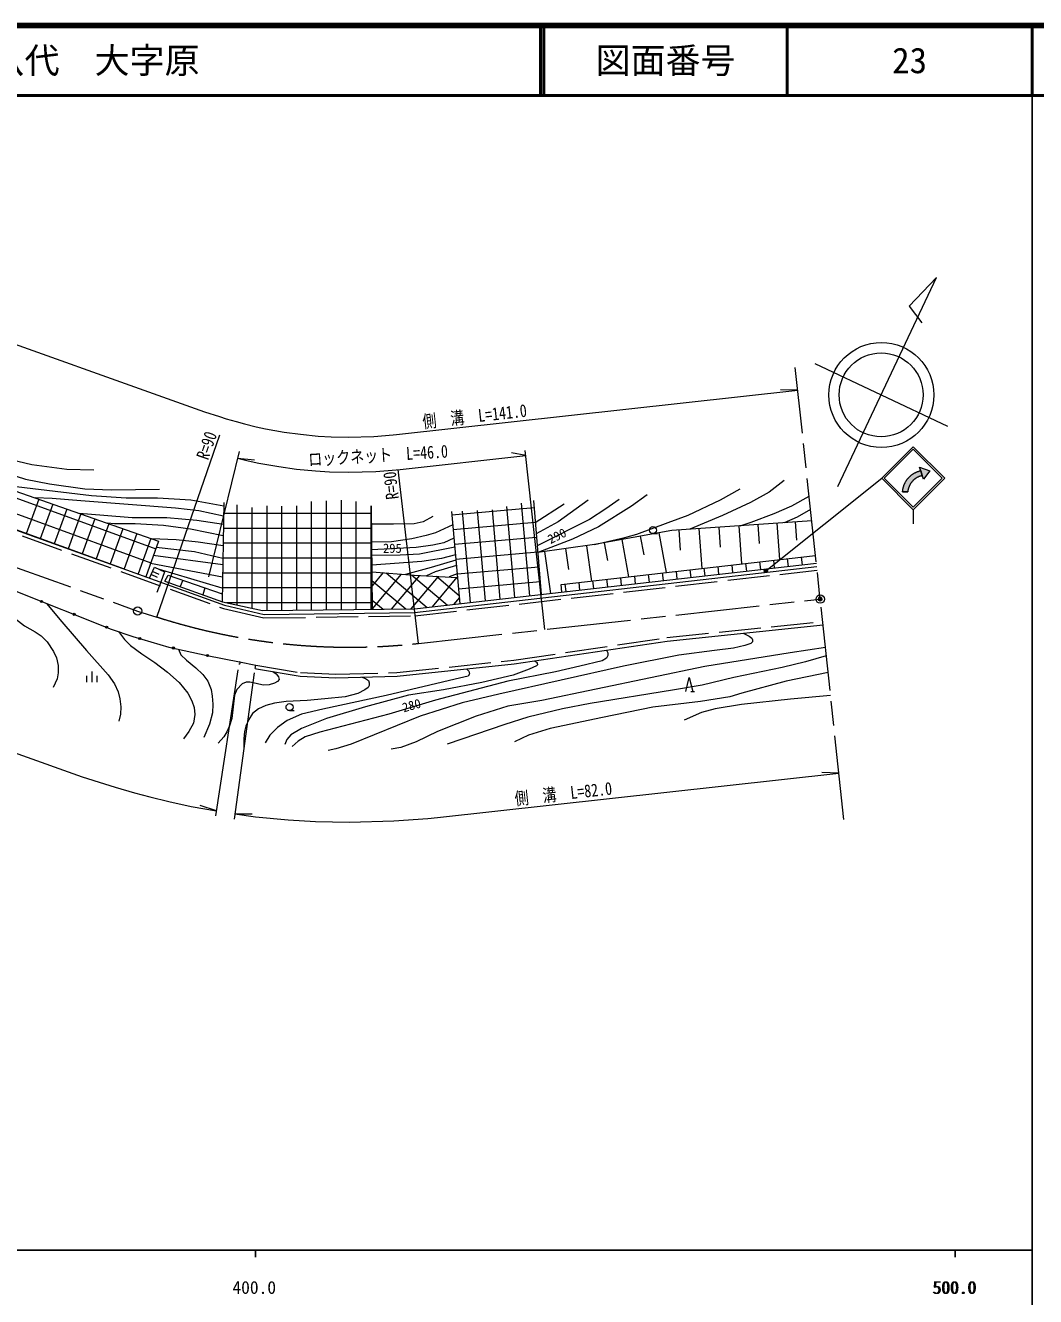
# Model space of a CAD drawing. Units: millimetres at full size, sheet at 1:1000; details may follow other scales. Extents: x 40000 to 680000, y 20000 to 380000.
# Drawn here: x 435144 to 579500, y 198357 to 380000 of the extents above; entities that cross this region are included whole.
import ezdxf
from ezdxf.enums import TextEntityAlignment as Align

# ---------------------------------------------------------------- set-up
doc = ezdxf.new("R2010")
doc.units = ezdxf.units.MM
doc.header["$LTSCALE"] = 1000
doc.header["$PDMODE"] = 32
doc.header["$PDSIZE"] = 500
doc.linetypes.add('CHAIN', pattern=[18.5, 12, -1.5, 3.5, -1.5])
doc.linetypes.add('DASHED', pattern=[7.5, 6, -1.5])
for name, color, linetype, lineweight in [('M-BGD', 7, 'Continuous', 13), ('M-BMK', 2, 'CHAIN', 13), ('M-BMK-SRVR', 3, 'Continuous', 13), ('M-STR-HTXT', 7, 'Continuous', 13), ('M-STR-STRC', 7, 'Continuous', 13), ('M-TTL', 2, 'Continuous', 140), ('M-TTL-BAND', 7, 'Continuous', 25), ('M-TTL-LINE', 7, 'Continuous', 50)]:
    doc.layers.add(name, color=color, linetype=linetype, lineweight=lineweight)
doc.layers.add('M-OTRS', color=6, linetype='Continuous')
doc.layers.add('M-TTL-TXT', color=7, linetype='Continuous')
doc.styles.add('ＭＳ ゴシック', font='')
doc.styles.get('ＭＳ ゴシック').set_extended_font_data('MS Gothic')

msp = doc.modelspace()

# ---------------------------------------------------------------- hatches: boundary and pattern name
at = {"layer": 'M-BGD'}
for points in [[(437312, 297747, -1), (437591, 297636, -0.41421), (437396, 297552, -0.41421)], [(441959, 295903, -1), (442238, 295792, -0.41421), (442044, 295708, -0.41421)], [(446607, 294060, -1), (446886, 293949, -0.41421), (446691, 293865, -0.41421)], [(451332, 292430, -0.41421), (451518, 292532, -0.41421), (451620, 292346, -1)], [(456141, 291063, -1), (456434, 290998, -0.41421), (456255, 290884, -0.41421)], [(461023, 289984, -0.41421), (461199, 290102, -0.41421), (461317, 289926, -1)]]:
    msp.add_hatch(color=256, dxfattribs=at).paths.add_polyline_path(points)
at = {"layer": 'M-STR-STRC'}
for points in [[(563313, 315664), (563269, 315655), (563225, 315645), (563181, 315634), (563138, 315623), (563094, 315611), (563051, 315598), (563008, 315584), (562965, 315570), (562923, 315555), (562880, 315539), (562838, 315522), (562797, 315505), (562756, 315486), (562715, 315468), (562674, 315448), (562634, 315428), (562594, 315407), (562554, 315385), (562515, 315363), (562476, 315340), (562438, 315316), (562400, 315292), (562362, 315267), (562325, 315241), (562288, 315215), (562252, 315188), (562216, 315160), (562181, 315132), (562146, 315103), (562112, 315074), (562078, 315044), (562045, 315013), (562013, 314982), (561980, 314950), (561949, 314918), (561918, 314885), (561888, 314852), (561858, 314818), (561829, 314784), (561800, 314749), (561772, 314713), (561745, 314678), (561718, 314641), (561692, 314604), (561666, 314567), (561641, 314529), (561617, 314491), (561594, 314453), (561571, 314414), (561549, 314374), (561528, 314335), (561507, 314295), (561487, 314254), (561468, 314213), (561449, 314172), (561431, 314131), (561414, 314089), (561397, 314047), (561382, 314005), (561367, 313962), (561353, 313919), (561339, 313876), (561327, 313833), (561315, 313789), (561303, 313746), (561293, 313702), (561283, 313658), (561275, 313614), (561266, 313569), (561259, 313525), (561253, 313480), (561247, 313435), (561242, 313390), (561238, 313345), (561237, 313341), (560494, 313342), (560497, 313381), (560502, 313439), (560508, 313497), (560515, 313554), (560522, 313612), (560531, 313669), (560541, 313726), (560552, 313784), (560564, 313840), (560577, 313897), (560591, 313953), (560606, 314009), (560622, 314065), (560639, 314121), (560657, 314176), (560675, 314231), (560695, 314286), (560716, 314340), (560737, 314394), (560760, 314447), (560783, 314500), (560808, 314553), (560833, 314605), (560859, 314657), (560887, 314708), (560915, 314759), (560944, 314810), (560973, 314859), (561004, 314909), (561036, 314958), (561068, 315006), (561101, 315053), (561135, 315100), (561170, 315147), (561206, 315193), (561242, 315238), (561279, 315283), (561317, 315326), (561356, 315370), (561396, 315412), (561436, 315454), (561477, 315495), (561518, 315536), (561561, 315575), (561604, 315614), (561648, 315653), (561692, 315690), (561737, 315727), (561783, 315762), (561829, 315797), (561876, 315832), (561923, 315865), (561972, 315898), (562020, 315929), (562069, 315960), (562119, 315990), (562169, 316019), (562220, 316048), (562271, 316075), (562323, 316102), (562375, 316127), (562428, 316152), (562481, 316176), (562534, 316198), (562588, 316220), (562642, 316241), (562696, 316261), (562751, 316280), (562806, 316298), (562862, 316315), (562918, 316331), (562974, 316347), (563030, 316361), (563087, 316374), (562921, 316893), (564391, 316329), (563479, 315145)], [(563087, 316374), (563030, 316361), (562974, 316347), (562918, 316331), (562862, 316315), (562806, 316298), (562751, 316280), (562696, 316261), (562642, 316241), (562588, 316220), (562534, 316198), (562481, 316176), (562428, 316152), (562375, 316127), (562323, 316102), (562271, 316075), (562220, 316048), (562169, 316019), (562119, 315990), (562069, 315960), (562020, 315929), (561972, 315898), (561923, 315865), (561876, 315832), (561829, 315797), (561783, 315762), (561737, 315727), (561692, 315690), (561648, 315653), (561604, 315614), (561561, 315575), (561518, 315536), (561477, 315495), (561436, 315454), (561396, 315412), (561356, 315370), (561317, 315326), (561279, 315283), (561242, 315238), (561206, 315193), (561170, 315147), (561135, 315100), (561101, 315053), (561068, 315006), (561036, 314958), (561004, 314909), (560973, 314859), (560944, 314810), (560915, 314759), (560887, 314708), (560859, 314657), (560833, 314605), (560808, 314553), (560783, 314500), (560760, 314447), (560737, 314394), (560716, 314340), (560695, 314286), (560675, 314231), (560657, 314176), (560639, 314121), (560622, 314065), (560606, 314009), (560591, 313953), (560577, 313897), (560564, 313840), (560552, 313784), (560541, 313726), (560531, 313669), (560522, 313612), (560515, 313554), (560508, 313497), (560502, 313439), (560497, 313381), (560494, 313342), (561237, 313341), (561242, 313390), (561247, 313435), (561253, 313480), (561259, 313525), (561266, 313569), (561275, 313614), (561283, 313658), (561293, 313702), (561303, 313746), (561315, 313789), (561327, 313833), (561339, 313876), (561353, 313919), (561367, 313962), (561382, 314005), (561397, 314047), (561414, 314089), (561431, 314131), (561449, 314172), (561468, 314213), (561487, 314254), (561507, 314295), (561528, 314335), (561549, 314374), (561571, 314414), (561594, 314453), (561617, 314491), (561641, 314529), (561666, 314567), (561692, 314604), (561718, 314641), (561745, 314678), (561772, 314713), (561800, 314749), (561829, 314784), (561858, 314818), (561888, 314852), (561918, 314885), (561949, 314918), (561980, 314950), (562013, 314982), (562045, 315013), (562078, 315044), (562112, 315074), (562146, 315103), (562181, 315132), (562216, 315160), (562252, 315188), (562288, 315215), (562325, 315241), (562362, 315267), (562400, 315292), (562438, 315316), (562476, 315340), (562515, 315363), (562554, 315385), (562594, 315407), (562634, 315428), (562674, 315448), (562715, 315468), (562756, 315486), (562797, 315505), (562838, 315522), (562880, 315539), (562923, 315555), (562965, 315570), (563008, 315584), (563051, 315598), (563094, 315611), (563138, 315623), (563181, 315634), (563225, 315645), (563269, 315655), (563313, 315664)]]:
    msp.add_hatch(color=256, dxfattribs=at).paths.add_polyline_path(points)

# ---------------------------------------------------------------- linework, layer by layer
at = {"layer": 'M-BGD'}
for p, q in [((415674, 319074), (453770, 305208)), ((414935, 317081), (453050, 303208)), ((414196, 315089), (449235, 302336)), ((437043, 312296), (435251, 307371)), ((439049, 311593), (437250, 306652)), ((441054, 310890), (439250, 305932)), ((463506, 311848), (463249, 297645)), ((465375, 311496), (465375, 297182)), ((467500, 311096), (467500, 296724)), ((469625, 311333), (469625, 296401)), ((471750, 311313), (471750, 296423)), ((473875, 311351), (473875, 296445)), ((476000, 311984), (476000, 296468)), ((478125, 312071), (478125, 296490)), ((480250, 312157), (480250, 296513)), ((482375, 311961), (482375, 296535)), ((484500, 311359), (484500, 296557)), ((484554, 311344), (484710, 296560)), ((507834, 311069), (496072, 310040)), ((499700, 310673), (500828, 297772)), ((501824, 310774), (502940, 298012)), ((503915, 311255), (505052, 298253)), ((506006, 311736), (507165, 298493)), ((507748, 312137), (508837, 298683)), ((512115, 311572), (508009, 308903)), ((443060, 310187), (441249, 305212)), ((445065, 309484), (443248, 304492)), ((484566, 310250), (463477, 310250)), ((496026, 310536), (497246, 297364)), ((508006, 308951), (496268, 307924)), ((497573, 310593), (498716, 297532)), ((542540, 308876), (542903, 303666)), ((545145, 309058), (545327, 306453)), ((447071, 308781), (445248, 303772)), ((449076, 308078), (447247, 303052)), ((451082, 307375), (449246, 302332)), ((484588, 308125), (463438, 308125)), ((523017, 307007), (523502, 304352)), ((524816, 307375), (525482, 307375)), ((525671, 307492), (526707, 301823)), ((528520, 307899), (528720, 305025)), ((531394, 308099), (531791, 302402)), ((534243, 308298), (534442, 305449)), ((537092, 308497), (537472, 303048)), ((539816, 308686), (540006, 305962)), ((453087, 306672), (451246, 301612)), ((484610, 306000), (463400, 306000)), ((490985, 305389), (484620, 305061)), ((508177, 306833), (496464, 305808)), ((512341, 305246), (512752, 302245)), ((515342, 305656), (516032, 300609)), ((517856, 306064), (518314, 303558)), ((520362, 306522), (521332, 301212)), ((463344, 302929), (453419, 304233)), ((484633, 303875), (463361, 303875)), ((508348, 304715), (496660, 303692)), ((509340, 304835), (510161, 298834)), ((511693, 300115), (548045, 304251)), ((463312, 301177), (453017, 303116)), ((454242, 301549), (453313, 301972)), ((463283, 299576), (454307, 302249)), ((484655, 301750), (463323, 301750)), ((486258, 301803), (484674, 299916)), ((488858, 301595), (484709, 296651)), ((486679, 301769), (492564, 296832)), ((496851, 301627), (495706, 301192)), ((508520, 302597), (496856, 301576)), ((454035, 301094), (453106, 301517)), ((457623, 300738), (457244, 299823)), ((484666, 300684), (489521, 296610)), ((491475, 301408), (487430, 296588)), ((494134, 301272), (490229, 296618)), ((490333, 301477), (495475, 297163)), ((496794, 301136), (493248, 296909)), ((493867, 301286), (497137, 298542)), ((508691, 300479), (497052, 299460)), ((511818, 299022), (511693, 300115)), ((460785, 299636), (460507, 298639)), ((484678, 299625), (463284, 299625)), ((497162, 298269), (496315, 297258)), ((463250, 297727), (463250, 297644)), ((484700, 297500), (463895, 297500)), ((484696, 297885), (486256, 296576)), ((465723, 289052), (468058, 288588)), ((443911, 286167), (443911, 287067)), ((444661, 286167), (444661, 287667)), ((445411, 286167), (445411, 287067)), ((467961, 288098), (468058, 288588)), ((530250, 284816), (530750, 284816)), ((472890, 282083), (473556, 282083))]:
    msp.add_line(p, q, dxfattribs=at)
for points in [[(463496, 311294), (458770, 312147), (454014, 312432), (449520, 312432), (444587, 312767), (432994, 314184), (427562, 315787), (424792, 316844), (420768, 318847), (416803, 320952), (412376, 324221), (409679, 326900), (408286, 328853)], [(411088, 328611), (413103, 325674), (415087, 323782), (419511, 320600), (421862, 319265), (423619, 318538), (427137, 317431), (430817, 316538), (435173, 315139), (438564, 314510), (443632, 313797), (447435, 313635), (454296, 313716)], [(444938, 316450), (441052, 316524), (436053, 317190), (431182, 318363), (427350, 319746), (421620, 322205), (417755, 324268), (415690, 325975), (413657, 328054)], [(414152, 314970), (415908, 319705), (454162, 306295), (452334, 301220)], [(411624, 315880), (463576, 297171), (469245, 295836), (490763, 296124), (548226, 302661)], [(543589, 314953), (541431, 313282), (538748, 311825), (534781, 309959), (530110, 308010)], [(463470, 309869), (459949, 310620), (456584, 311025), (443059, 312057), (438961, 312384), (436545, 312471)], [(523990, 312940), (521779, 311289), (517037, 308350), (513343, 306607), (508350, 304700)], [(516472, 305811), (520780, 306848), (522535, 307305), (526978, 308990), (529855, 310002), (534462, 312230), (537307, 313772)], [(537284, 308510), (538835, 309013), (542141, 310257), (544653, 311365), (547139, 312747)], [(515581, 312167), (511263, 309084), (508136, 307344)], [(519994, 312280), (518108, 310935), (515771, 309381), (508275, 305625)], [(547346, 310821), (545447, 309754), (543574, 308932)], [(463448, 308668), (459633, 309260), (455353, 309624), (450384, 309624), (446347, 309976), (442841, 310263)], [(463419, 307065), (458750, 308004), (454855, 308523), (450812, 308768), (447869, 308768), (446868, 308852)], [(493353, 309810), (492007, 309043), (490682, 308770), (487735, 308732), (484582, 308732)], [(547519, 309223), (527515, 307829), (516472, 305811), (508350, 304700)], [(496203, 308625), (493759, 307508), (492392, 307093), (490369, 306618), (487460, 306199), (484609, 306169)], [(463393, 305622), (459839, 306154), (456663, 306476), (453144, 306652)], [(463360, 303819), (459305, 304798), (453835, 305388)], [(496496, 305459), (491442, 304451), (488714, 304308), (484629, 304265)], [(496379, 306724), (494950, 306059), (493389, 305725), (490985, 305389)], [(419635, 304758), (447405, 293743), (450511, 292670), (455629, 291176), (461124, 289964), (465723, 289052)], [(496600, 304333), (494589, 303847), (491777, 303385), (484643, 302895)], [(496669, 303596), (493141, 302531), (489480, 301545)], [(426220, 302146), (427909, 299325), (429854, 297789), (433093, 295700), (435016, 294211), (436550, 293341), (437381, 292785), (438240, 291919), (439166, 290534), (439567, 289622), (439822, 288535), (439822, 287490), (439687, 286653), (439100, 285405)], [(452880, 301023), (453588, 302576), (455025, 301921), (454493, 300442), (453942, 298980)], [(455075, 300610), (463287, 297631), (469033, 296394), (490731, 296623), (548169, 303158)], [(484653, 301932), (490691, 301448), (496897, 301131)], [(496742, 302803), (493720, 301926), (492442, 301359)], [(455075, 300610), (455535, 301466), (463269, 298770)], [(438150, 297414), (440341, 294760), (443872, 290671), (446948, 287187), (447877, 285902), (448420, 284776), (448643, 283774), (448802, 282611), (448717, 281600), (448496, 280589)], [(467961, 288098), (468168, 288057), (474396, 287023), (479514, 286790), (488259, 287014), (504991, 288795), (526874, 292036), (549124, 294324)], [(448434, 293388), (449318, 292250), (450163, 291382), (451774, 290182), (453644, 288969), (455463, 287564), (457092, 286106), (458342, 284606), (458934, 283506), (459242, 282522), (459369, 281526), (459147, 280279), (458516, 279097), (457749, 278064)], [(537698, 293149), (538552, 292708), (538935, 292461), (539049, 292215), (539024, 291912), (538796, 291690), (537943, 291413), (536327, 290995), (533595, 290688), (528526, 290017), (520594, 288421), (502792, 284439), (497561, 283195), (491564, 281314), (481676, 277316), (479496, 276635), (478394, 276412)], [(457003, 290873), (457343, 290083), (458149, 289290), (459492, 288204), (460481, 287227), (461196, 286306), (461679, 285120), (461847, 284146), (461949, 283005), (461864, 281757), (461453, 280130), (460652, 278257)], [(518169, 290747), (518353, 290362), (518353, 289969), (518183, 289577), (517546, 289216), (514363, 288432), (510906, 287650), (504084, 286295), (493726, 283598), (487092, 281586), (477211, 279015), (475135, 278347), (474133, 277725), (473286, 276965)], [(549473, 291089), (544421, 290335), (532255, 288409), (508922, 283556), (504090, 282743), (499536, 281277), (494046, 279114), (491003, 277632), (488802, 276834), (487434, 276596)], [(507862, 289220), (508184, 289017), (508256, 288876), (508307, 288645), (508186, 288485), (507127, 288034), (504836, 287175), (500389, 286106), (494873, 285069), (489889, 284294), (483731, 282646), (478162, 280979), (474593, 279556), (473082, 278623), (472504, 277946), (472227, 277224)], [(549597, 289935), (546611, 289081), (543287, 288252), (536396, 286818), (531840, 285713), (527629, 285001), (515840, 283104), (511912, 282333), (506959, 281131), (503662, 280115), (495424, 277298)], [(470477, 287674), (470998, 287324), (471308, 286940), (471397, 286534), (471190, 286239), (470725, 285995), (469979, 285796), (469115, 285715), (468118, 285943), (467225, 286157), (466707, 286144), (466118, 285903), (465378, 285127), (465028, 284296), (464621, 280962), (464322, 279906), (463946, 279042), (463479, 278341), (462675, 277431)], [(498158, 288067), (498489, 287716), (498588, 287359), (498426, 287023), (496568, 286567), (486684, 284237), (477645, 282312), (474583, 281593), (472558, 280654), (471144, 279659), (470091, 278601), (469404, 277498)], [(549856, 287527), (543849, 286275), (537509, 284591), (535828, 284063), (531626, 283391), (524807, 282560), (517597, 281128), (510119, 279536), (507032, 278565), (505014, 277617)], [(483197, 286884), (483733, 286666), (484164, 286378), (484250, 286073), (484250, 285655), (484142, 285386), (483666, 285062), (482668, 284525), (480824, 284064), (477955, 283753), (475395, 283519), (472417, 283396), (470752, 283150), (469516, 282803), (468475, 282355), (467607, 281653), (467072, 280836), (466653, 279868), (466435, 279086), (466334, 278046), (466350, 276875)], [(529500, 284816), (530000, 286816), (530500, 284816)], [(550209, 284255), (544463, 283721), (537460, 282981), (533689, 282361), (531737, 281814), (529296, 280720)]]:
    msp.add_lwpolyline(points, dxfattribs=at)
at = {"layer": 'M-BGD', "linetype": 'DASHED'}
for points in [[(413491, 314676), (463434, 296691), (469191, 295335), (490795, 295624), (548279, 302164)], [(468058, 288588), (474449, 287521), (479519, 287290), (488226, 287513), (504928, 289291), (526812, 292533), (549070, 294821)]]:
    msp.add_lwpolyline(points, dxfattribs=at)
at = {"layer": 'M-BGD'}
for centre, radius in [((524816, 307875), 500), ((437451, 297691), 150), ((442099, 295848), 150), ((446747, 294004), 150), ((451476, 292388), 150), ((456287, 291031), 150), ((461170, 289955), 150), ((472890, 282583), 500)]:
    msp.add_circle(centre, radius, dxfattribs=at)
msp.add_arc((465694, 288905), 150, 258.77771, 78.77771, dxfattribs=at)
at = {"layer": 'M-BMK'}
for p, q in [((552117, 266549), (545160, 331116)), ((491309, 291689), (548725, 298030))]:
    msp.add_line(p, q, dxfattribs=at)
msp.add_lwpolyline([(412853, 310025), (451184, 296323), (453924, 295466)], dxfattribs=at)
msp.add_arc((481463, 381149), 90000, 252.18176, 276.28026, dxfattribs=at)
at = {"layer": 'M-BMK-SRVR'}
for p, q in [((551234, 314099), (565347, 343961)), ((565347, 343961), (561419, 339876)), ((561419, 339876), (563268, 337513)), ((547936, 331695), (566923, 322722))]:
    msp.add_line(p, q, dxfattribs=at)
for centre, radius in [((557468, 327191), 7500), ((557429, 327209), 6000), ((548725, 298030), 600), ((451184, 296323), 600)]:
    msp.add_circle(centre, radius, dxfattribs=at)
at = {"layer": 'M-OTRS'}
msp.add_point((548725, 298030), dxfattribs=at)
at = {"layer": 'M-STR-HTXT'}
for p, q in [((545511, 327857), (543057, 327930)), ((453924, 295466), (462941, 321480)), ((465666, 319108), (461315, 301210)), ((465440, 318179), (467881, 317916)), ((506645, 318535), (504591, 318911)), ((509389, 293686), (506564, 319265)), ((491309, 291689), (488430, 316525)), ((540959, 302067), (557514, 315296)), ((540220, 302254), (540096, 303347)), ((542208, 302480), (542083, 303573)), ((544195, 302706), (544070, 303799)), ((546182, 302932), (546058, 304025)), ((524323, 300445), (524199, 301538)), ((526310, 300671), (526186, 301764)), ((528297, 300897), (528173, 301990)), ((530284, 301123), (530160, 302216)), ((532272, 301349), (532147, 302442)), ((534259, 301575), (534134, 302668)), ((536246, 301802), (536122, 302894)), ((538233, 302028), (538109, 303121)), ((512400, 299088), (512276, 300181)), ((514387, 299315), (514263, 300408)), ((516374, 299541), (516250, 300634)), ((518361, 299767), (518237, 300860)), ((520349, 299993), (520224, 301086)), ((522336, 300219), (522211, 301312)), ((462365, 267069), (465536, 287928)), ((467812, 287494), (464991, 266578)), ((551403, 273173), (548949, 273246)), ((462468, 267746), (460135, 268512)), ((465094, 267341), (467549, 267348))]:
    msp.add_line(p, q, dxfattribs=at)
for points in [[(419007, 339773), (421699, 338850), (424133, 337852), (460713, 324775), (462877, 324099), (463843, 323797), (465249, 323388), (466449, 323081), (468137, 322655), (469472, 322367), (472124, 321892), (474453, 321571), (476987, 321326), (478821, 321217), (481285, 321165), (484952, 321266), (487693, 321476), (488186, 321527), (545511, 327857)], [(465440, 318179), (466999, 317786), (468503, 317461), (471341, 316952), (473870, 316604), (476598, 316340), (478621, 316220), (481301, 316164), (485212, 316271), (488142, 316495), (488718, 316555), (506645, 318535)], [(404437, 286484), (443242, 272613), (446462, 271606), (447961, 271137), (450737, 270330), (452906, 269774), (455620, 269091), (458815, 268401), (462468, 267746)], [(465094, 267341), (468047, 266934), (472707, 266483), (476613, 266251), (481463, 266149), (487806, 266324), (492627, 266692), (494044, 266839), (551403, 273173)]]:
    msp.add_lwpolyline(points, dxfattribs=at)
for radius in [150, 120, 90, 60, 30, 20]:
    msp.add_circle((540959, 302067), radius, dxfattribs=at)
msp.add_point((540959, 302067), dxfattribs=at)
at = {"layer": 'M-STR-STRC'}
for p, q in [((557514, 315296), (562014, 319796)), ((566514, 315296), (562014, 319796)), ((557868, 315296), (562014, 319442)), ((566161, 315296), (562014, 319442)), ((563479, 315145), (562921, 316893)), ((562921, 316893), (564391, 316329)), ((564391, 316329), (563479, 315145)), ((557514, 315296), (562014, 310795)), ((557868, 315296), (562014, 311149)), ((562014, 310796), (566514, 315296)), ((562014, 311149), (566161, 315296)), ((560494, 313342), (561237, 313341)), ((562014, 310795), (562014, 308796))]:
    msp.add_line(p, q, dxfattribs=at)
for points in [[(563087, 316374), (563313, 315664), (563313, 315664), (563269, 315655), (563225, 315645), (563181, 315634), (563138, 315623), (563094, 315611), (563051, 315598), (563008, 315584), (562965, 315570), (562923, 315555), (562880, 315539), (562838, 315522), (562797, 315505), (562756, 315486), (562715, 315468), (562674, 315448), (562634, 315428), (562594, 315407), (562554, 315385), (562515, 315363), (562476, 315340), (562438, 315316), (562400, 315292), (562362, 315267), (562325, 315241), (562288, 315215), (562252, 315188), (562216, 315160), (562181, 315132), (562146, 315103), (562112, 315074), (562078, 315044), (562045, 315013), (562013, 314982), (561980, 314950), (561949, 314918), (561918, 314885), (561888, 314852), (561858, 314818), (561829, 314784), (561800, 314749), (561772, 314713), (561745, 314678), (561718, 314641), (561692, 314604), (561666, 314567), (561641, 314529), (561617, 314491), (561594, 314453), (561571, 314414), (561549, 314374), (561528, 314335), (561507, 314295), (561487, 314254), (561468, 314213), (561449, 314172), (561431, 314131), (561414, 314089), (561397, 314047), (561382, 314005), (561367, 313962), (561353, 313919), (561339, 313876), (561327, 313833), (561315, 313789), (561303, 313746), (561293, 313702), (561283, 313658), (561275, 313614), (561266, 313569), (561259, 313525), (561253, 313480), (561247, 313435), (561242, 313390), (561238, 313345), (561237, 313341), (561237, 313341), (560494, 313342), (560494, 313342), (560497, 313381), (560502, 313439), (560508, 313497), (560515, 313554), (560522, 313612), (560531, 313669), (560541, 313726), (560552, 313784), (560564, 313840), (560577, 313897), (560591, 313953), (560606, 314009), (560622, 314065), (560639, 314121), (560657, 314176), (560675, 314231), (560695, 314286), (560716, 314340), (560737, 314394), (560760, 314447), (560783, 314500), (560808, 314553), (560833, 314605), (560859, 314657), (560887, 314708), (560915, 314759), (560944, 314810), (560973, 314859), (561004, 314909), (561036, 314958), (561068, 315006), (561101, 315053), (561135, 315100), (561170, 315147), (561206, 315193), (561242, 315238), (561279, 315283), (561317, 315326), (561356, 315370), (561396, 315412), (561436, 315454), (561477, 315495), (561518, 315536), (561561, 315575), (561604, 315614), (561648, 315653), (561692, 315690), (561737, 315727), (561783, 315762), (561829, 315797), (561876, 315832), (561923, 315865), (561972, 315898), (562020, 315929), (562069, 315960), (562119, 315990), (562169, 316019), (562220, 316048), (562271, 316075), (562323, 316102), (562375, 316127), (562428, 316152), (562481, 316176), (562534, 316198), (562588, 316220), (562642, 316241), (562696, 316261), (562751, 316280), (562806, 316298), (562862, 316315), (562918, 316331), (562974, 316347), (563030, 316361)], [(562921, 316893), (564391, 316329), (563479, 315145)], [(562921, 316893), (564391, 316329), (563479, 315145)], [(563087, 316374), (562921, 316893), (564391, 316329), (563479, 315145), (563313, 315664)]]:
    msp.add_lwpolyline(points, close=True, dxfattribs=at)
at = {"layer": 'M-TTL'}
msp.add_line((680000, 380000), (40000, 380000), dxfattribs=at)
at = {"layer": 'M-TTL-BAND'}
for p, q in [((579000, 20000), (579000, 370000)), ((40000, 205000), (579000, 205000)), ((468000, 205000), (468000, 204000)), ((568000, 205000), (568000, 204000))]:
    msp.add_line(p, q, dxfattribs=at)
at = {"layer": 'M-TTL-LINE'}
for p, q in [((508747, 380000), (508747, 370000)), ((509247, 380000), (509247, 370000)), ((543997, 380000), (543997, 370000)), ((579000, 380000), (579000, 370000)), ((40000, 370000), (680000, 370000))]:
    msp.add_line(p, q, dxfattribs=at)

# ---------------------------------------------------------------- texts
at = {"layer": 'M-BGD', "style": 'ＭＳ ゴシック'}
for s, rotation, p in [('290', 25.973, (511110, 307061)), ('280', 15.865, (490320, 282837))]:
    msp.add_text(s, height=1320, rotation=rotation, dxfattribs=at).set_placement(p, align=Align.MIDDLE_CENTER)
msp.add_text('295', height=1320, dxfattribs=at).set_placement((487584, 305293), align=Align.MIDDLE_CENTER)
at = {"layer": 'M-STR-HTXT', "style": 'ＭＳ ゴシック', "width": 0.8}
for s, rotation, p in [('側\u3000溝\u3000L=141.0', 6.302, (499495, 322724)), ('ロックネット\u3000L=46.0', 3.455, (485631, 317106)), ('側\u3000溝\u3000L=82.0', 6.302, (512173, 268789))]:
    msp.add_text(s, height=1833, rotation=rotation, dxfattribs=at).set_placement(p, align=Align.BOTTOM_CENTER)
for rotation, p in [(70.881, (463074, 321384)), (96.611, (488603, 316400))]:
    msp.add_text('R=90', height=1833, rotation=rotation, dxfattribs=at).set_placement(p, align=Align.BOTTOM_RIGHT)
at = {"layer": 'M-TTL-BAND', "style": 'ＭＳ ゴシック'}
for s, p in [('400.0', (467844, 198195)), ('500.0', (567844, 198195)), ('500.0', (568000, 198195))]:
    msp.add_text(s, height=1833, dxfattribs=at).set_placement(p, align=Align.BOTTOM_CENTER)
at = {"layer": 'M-TTL-TXT', "style": 'ＭＳ ゴシック'}
msp.add_text('周南市大字八代\u3000大字原', height=3666, dxfattribs=at).set_placement((405024, 375000), align=Align.MIDDLE_LEFT)
for s, p in [('図面番号', (526622, 375000)), ('23', (561497, 375000))]:
    msp.add_text(s, height=3666, dxfattribs=at).set_placement(p, align=Align.MIDDLE_CENTER)

doc.saveas('drawing.dxf')
